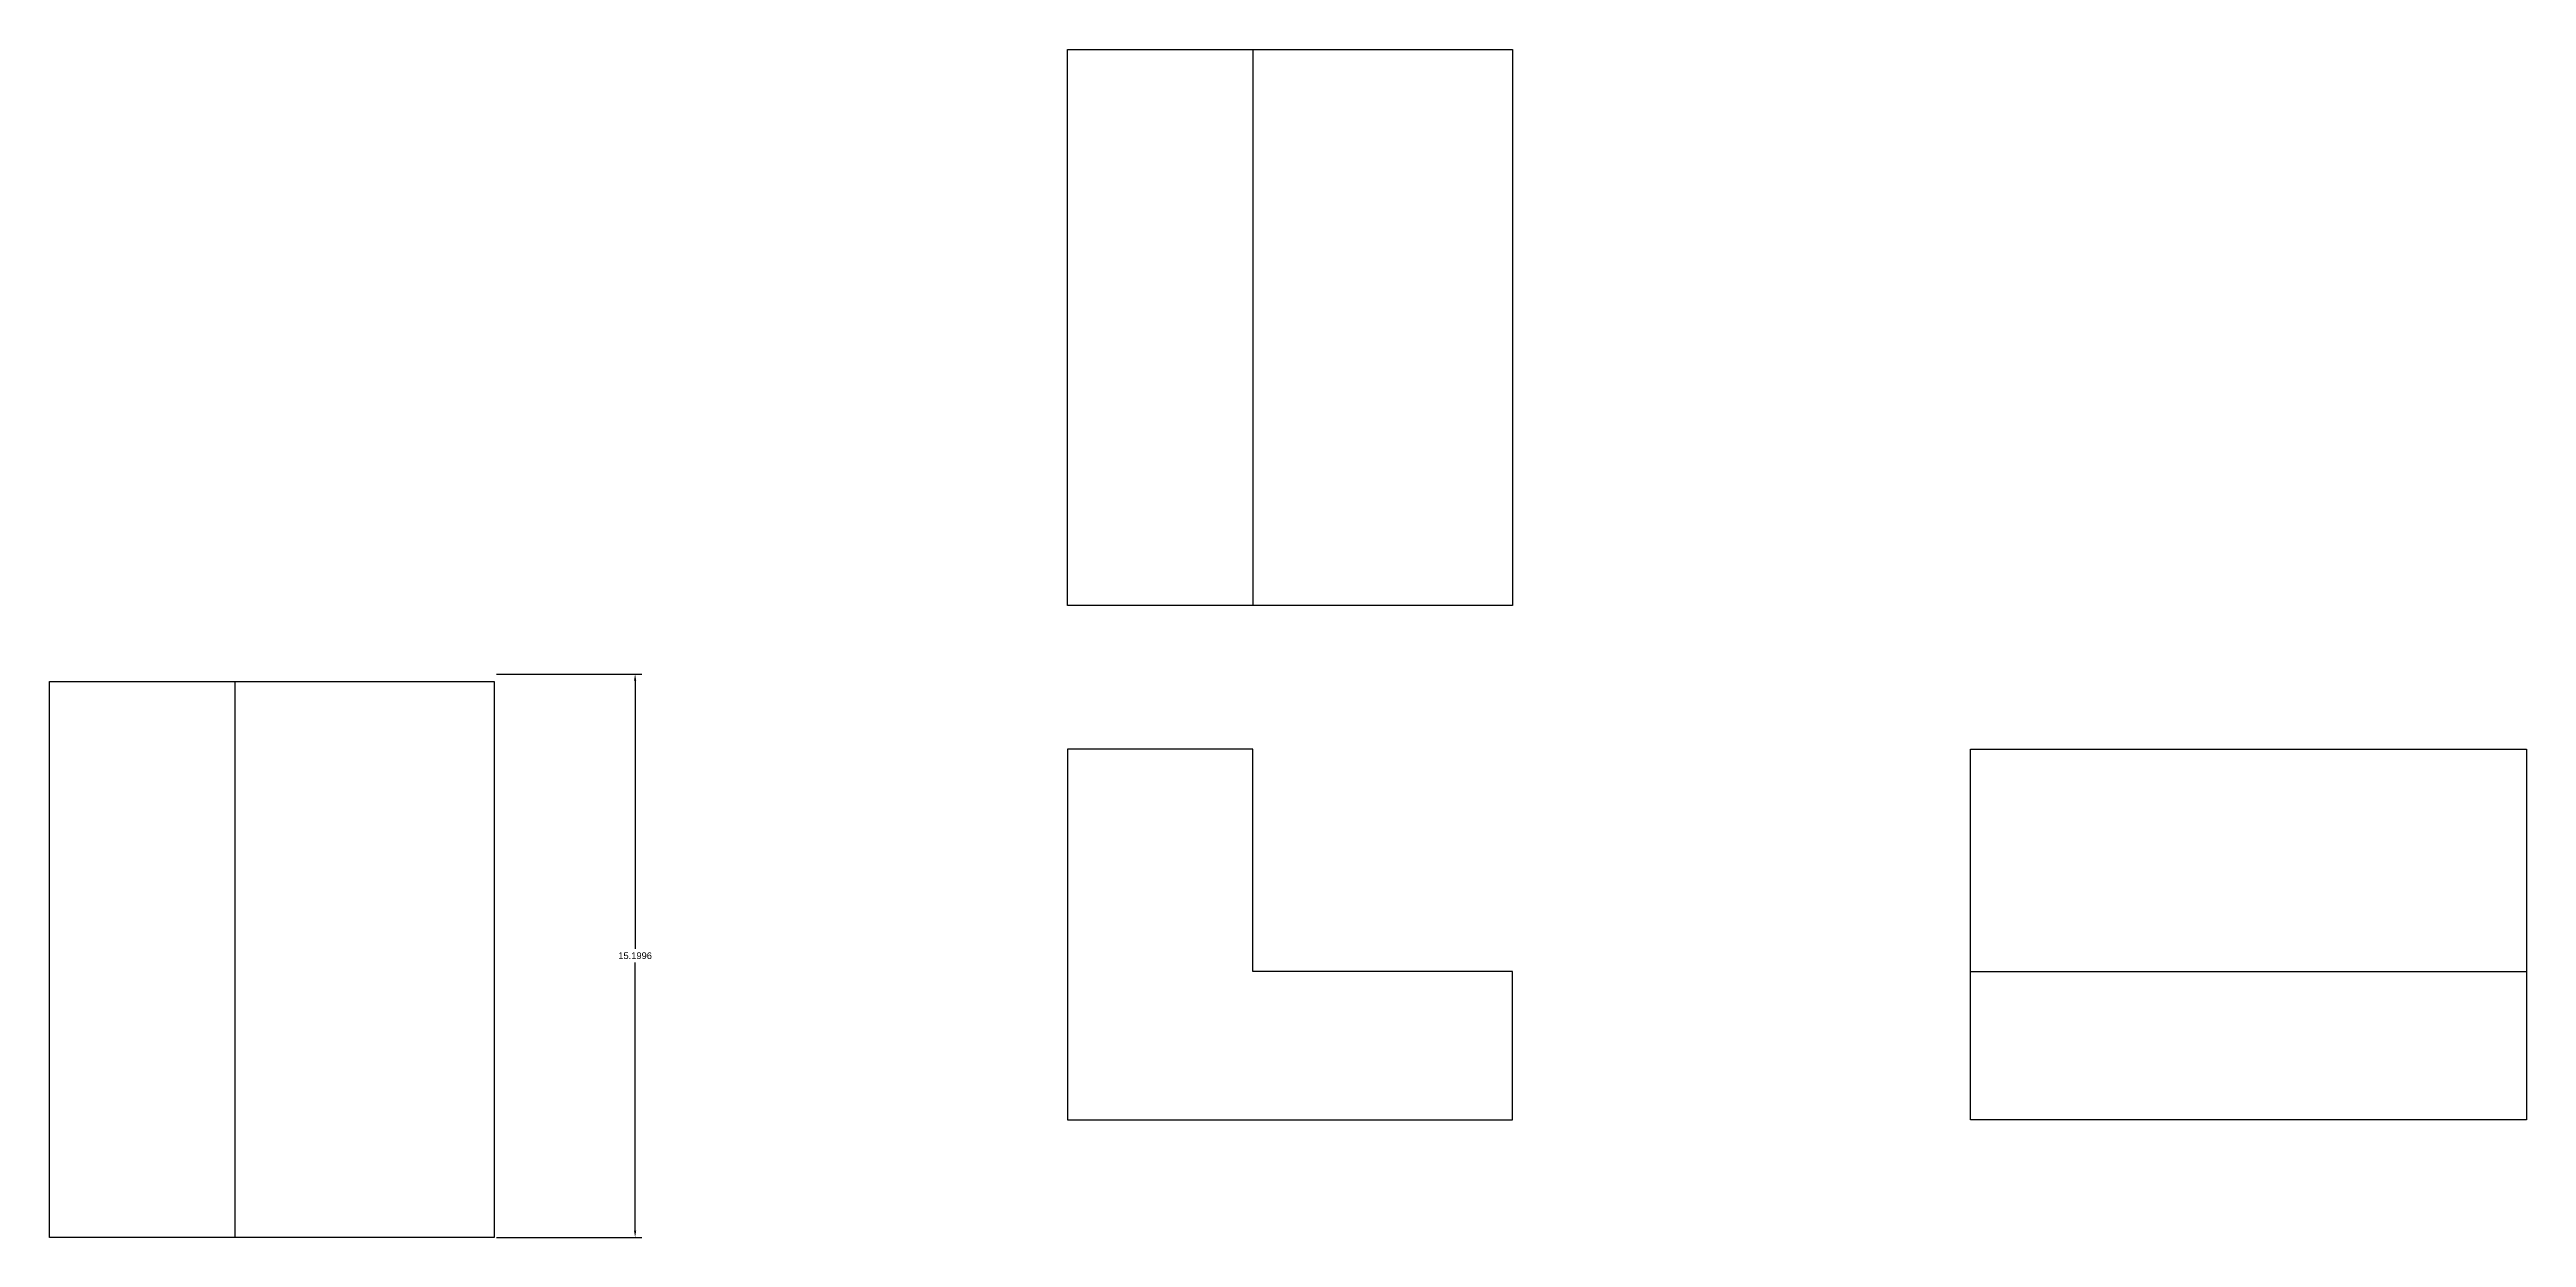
# Model space of a CAD drawing. Header units: inches. Extents: x 7.5 to 74.4, y 5 to 37.
import ezdxf

# ---------------------------------------------------------------- set-up
doc = ezdxf.new("R2010")
doc.units = ezdxf.units.IN
doc.header["$MEASUREMENT"] = 0
doc.styles.get("Standard").update_dxf_attribs({"font": 'arial.ttf'})
doc.dimstyles.get("Standard").update_dxf_attribs({"dimtxt": 0.18, "dimasz": 0.18, "dimexe": 0.18, "dimexo": 0.0625, "dimgap": 0.09, "dimtad": 0, "dimtih": 1, "dimtoh": 1, "dimdec": 4, "dimzin": 0, "dimdsep": 46, "dimtxsty": 'Standard', "dimcen": 0.09, "dimadec": 0, "dimazin": 0, "dimtfac": 1, "dimtdec": 4, "dimtofl": 0, "dimtmove": 0, "dimatfit": 3, "dimfxl": 1, "dimtolj": 1, "dimtzin": 0, "dimarcsym": 0})

# ---------------------------------------------------------------- blocks, each defined once
blk = doc.blocks.new('*D10')
at = {"color": 0, "lineweight": -2, "transparency": 16777216}
for p, q in [((19.592, 20.154), (23.51, 20.154)), ((23.33, 19.974), (23.33, 12.736)), ((23.33, 5.134), (23.33, 12.372)), ((19.592, 4.954), (23.51, 4.954))]:
    blk.add_line(p, q, dxfattribs=at)
at = {"color": 0, "transparency": 16777216}
for points in [[(23.3, 19.974), (23.36, 19.974), (23.33, 20.154)], [(23.3, 5.134), (23.36, 5.134), (23.33, 4.954)]]:
    blk.add_solid(points, dxfattribs=at)
at = {"layer": 'Defpoints', "color": 0, "transparency": 16777216}
for p in [(19.53, 20.154), (23.33, 20.154), (19.53, 4.954)]:
    blk.add_point(p, dxfattribs=at)
at = {"color": 0, "transparency": 16777216, "insert": (23.33, 12.554), "char_height": 0.18, "attachment_point": 5}
blk.add_mtext('\\A1;15.1996', dxfattribs=at)

msp = doc.modelspace()

# ---------------------------------------------------------------- linework, layer by layer
for p, q in [((35, 22), (35, 37)), ((35, 37), (47, 37)), ((35, 37), (40, 37)), ((40, 37), (40, 22)), ((47, 37), (47, 22)), ((47, 22), (35, 22)), ((7.52991, 4.95439), (7.52991, 19.95439)), ((7.52991, 19.95439), (19.52991, 19.95439)), ((7.52991, 19.95439), (12.52991, 19.95439)), ((12.52991, 19.95439), (12.52991, 4.95439)), ((19.52991, 19.95439), (19.52991, 4.95439)), ((35, 18.12671), (35, 8.12671)), ((40, 18.12671), (35, 18.12671)), ((40, 12.12671), (40, 18.12671)), ((59.36272, 8.12671), (59.36272, 18.12671)), ((59.36272, 18.12671), (74.36272, 18.12671)), ((74.36272, 18.12671), (74.36272, 8.12671)), ((47, 12.12671), (40, 12.12671)), ((47, 8.12671), (47, 12.12671)), ((59.36272, 8.12671), (59.36272, 12.12671)), ((59.36272, 12.12671), (74.36272, 12.12671)), ((35, 8.12671), (47, 8.12671)), ((74.36272, 8.12671), (59.36272, 8.12671)), ((19.52991, 4.95439), (7.52991, 4.95439))]:
    msp.add_line(p, q)

# ---------------------------------------------------------------- dimensions: what is measured, and where the dimension line sits
dim = msp.add_linear_dim(base=(23.32963, 20.154036), p1=(19.529912, 4.954394), p2=(19.529912, 20.154036), angle=90, dimstyle='Standard')
dim.commit()
dim.dimension.update_dxf_attribs({"geometry": '*D10', "text_midpoint": (23.32963, 12.554215)})

doc.saveas('drawing.dxf')
